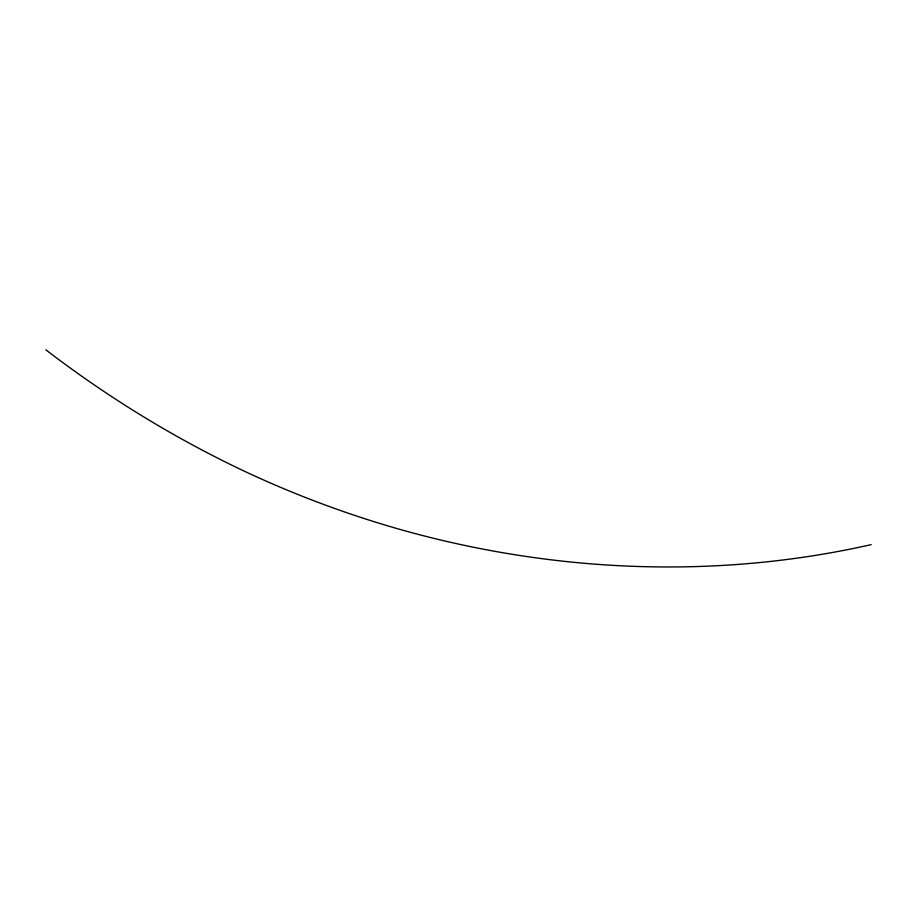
<?xml version="1.0" encoding="UTF-8"?>
<svg xmlns="http://www.w3.org/2000/svg" width="917" height="917" viewBox="0 0 917 917"><rect width="100%" height="100%" fill="white"/><g stroke="black" fill="none" stroke-linecap="round" stroke-linejoin="round"><path stroke-width="1.38" d="M871.15 544.641C717.048 579.487 554.751 572.678 402.872 530.232A640.868 396.396 22.1 0 1 242.386 470.272C172.855 437.145 106.945 396.694 45.85 349.813"/></g></svg>
